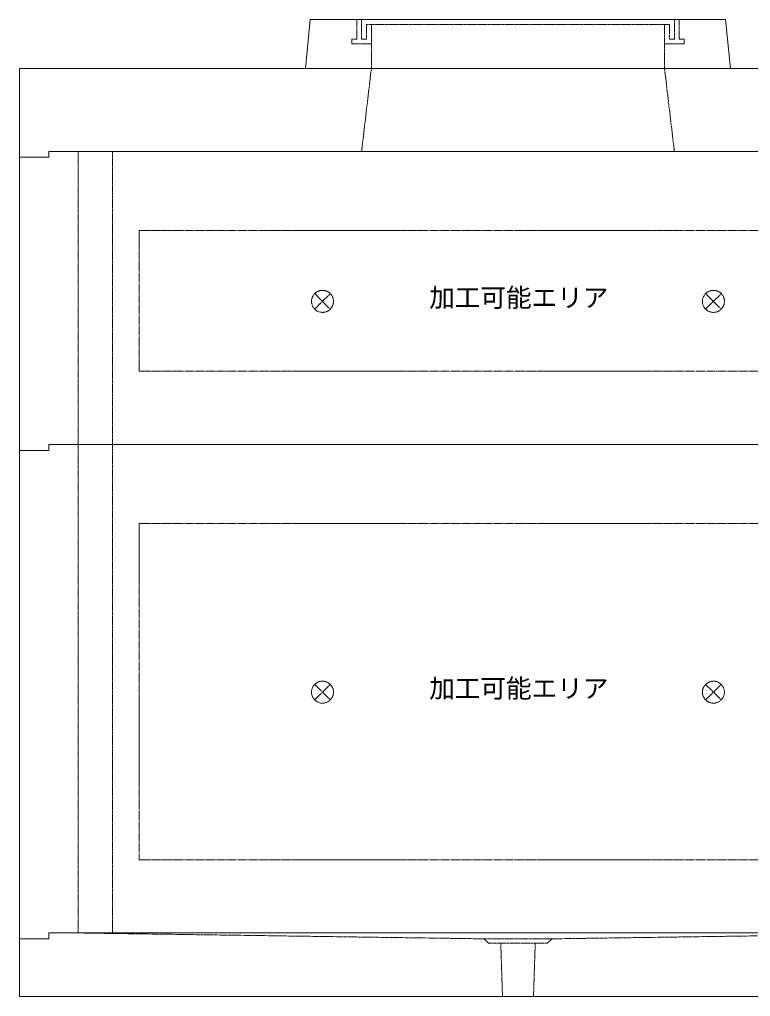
# Model space of a CAD drawing. Units: millimetres, scale not verified. Extents: x -5940 to 5940, y -4200 to 4200.
# Drawn here: x -1080 to 416, y -2200 to -200 of the extents above; entities that cross this region are included whole.
import ezdxf
from ezdxf.enums import TextEntityAlignment as Align

# ---------------------------------------------------------------- set-up
doc = ezdxf.new("R2010")
doc.units = ezdxf.units.MM
doc.header["$LTSCALE"] = 20
doc.linetypes.add('LONG_DASHED1', pattern=[7, 6, -1])
doc.linetypes.add('LONG_DOUBLE_CHAIN', pattern=[21.8, 18, -1, 0.6, -0.6, 0.6, -1])
for name, color, linetype, lineweight in [('0-5_D-STR-DIM', 3, 'Continuous', 9), ('0-7_D-STR', 7, 'Continuous', 9), ('0-9_D-STR-STR4', 134, 'LONG_DASHED1', 9), ('0-B_D-STR-STR5', 1, 'LONG_DOUBLE_CHAIN', 9)]:
    doc.layers.add(name, color=color, linetype=linetype, lineweight=lineweight)
doc.styles.add('ＭＳ ゴシック', font='')
doc.styles.get('ＭＳ ゴシック').set_extended_font_data('MS Gothic')

# ---------------------------------------------------------------- blocks, each defined once
blk = doc.blocks.new('A$C53D37B31')
at = {"layer": '0-7_D-STR'}
for p, q in [((-20400, 3400), (20400, 3400)), ((-20400, 3400), (-20400, -240)), ((20400, 3400), (20400, -240)), ((-19200, 0), (19200, 0))]:
    blk.add_line(p, q, dxfattribs=at)
at = {"layer": '0-7_D-STR', "linetype": 'LONG_DASHED1'}
for p, q in [((-6000, 3400), (-6400, 0)), ((6000, 3400), (6400, 0))]:
    blk.add_line(p, q, dxfattribs=at)
at = {"layer": '0-7_D-STR'}
for points in [[(-20400, -240), (-19200, -240), (-19200, 0)], [(20400, -240), (19200, -240), (19200, 0)]]:
    blk.add_lwpolyline(points, dxfattribs=at)
blk = doc.blocks.new('A$C4A7D535E')
at = {"layer": '0-7_D-STR'}
blk.add_blockref('A$C53D37B31', (0, 0), dxfattribs=at)
blk = doc.blocks.new('A$C019679C0')
at = {"layer": '0-7_D-STR'}
for p, q in [((-8700, 0), (-8500, 2000)), ((8500, 2000), (-8500, 2000)), ((8700, 0), (8500, 2000)), ((-8700, 0), (8700, 0))]:
    blk.add_line(p, q, dxfattribs=at)
at = {"layer": '0-7_D-STR', "linetype": 'LONG_DASHED1'}
for p, q in [((-6000, 0), (-6000, 1800)), ((6000, 1800), (6000, 0))]:
    blk.add_line(p, q, dxfattribs=at)
at = {"layer": '0-9_D-STR-STR4'}
for points in [[(-6600, 2000), (-6600, 1200), (-6800, 1200), (-6800, 1000), (-6000, 1000)], [(-6000, 1800), (-6200, 1800), (-6200, 1200), (-6400, 1200), (-6400, 2000)], [(6600, 2000), (6600, 1200), (6800, 1200), (6800, 1000), (6000, 1000)], [(6200, 1800), (6200, 1200), (6400, 1200), (6400, 2000)], [(-6000, 1800), (6000, 1800), (6200, 1800)]]:
    blk.add_lwpolyline(points, dxfattribs=at)
blk = doc.blocks.new('A$C3C490EB0')
at = {"layer": '0-7_D-STR'}
for p, q in [((0, -2000), (0, -4360)), ((39600, -1760), (1200, -1760)), ((40800, -2000), (40800, -4360)), ((0, -4360), (40800, -4360))]:
    blk.add_line(p, q, dxfattribs=at)
at = {"layer": '0-7_D-STR', "linetype": 'LONG_DASHED1'}
for p, q in [((19000, -2000), (2400, -1760)), ((19200, -2180), (19000, -2000)), ((21800, -2000), (19000, -2000)), ((21600, -2180), (21800, -2000)), ((21800, -2000), (38400, -1760)), ((21600, -2180), (19200, -2180)), ((19764.6, -4360), (19695, -2180)), ((21035.4, -4360), (21105, -2180))]:
    blk.add_line(p, q, dxfattribs=at)
at = {"layer": '0-7_D-STR'}
for points in [[(0, -2000), (1200, -2000), (1200, -1760)], [(40800, -2000), (39600, -2000), (39600, -1760)]]:
    blk.add_lwpolyline(points, dxfattribs=at)
blk = doc.blocks.new('A$C3B9737A5')
at = {"layer": '0-5_D-STR-DIM'}
blk.add_blockref('A$C3C490EB0', (-20400, 1760), dxfattribs=at)
blk = doc.blocks.new('A$C1C640AAB')
at = {"layer": '0-B_D-STR-STR5'}
for p, q in [((-318.2, -318.2), (318.2, 318.2)), ((-318.2, 318.2), (318.2, -318.2))]:
    blk.add_line(p, q, dxfattribs=at)
blk.add_circle((0, 0), 450, dxfattribs=at)
blk = doc.blocks.new('A$C48C66BEA')
at = {"layer": '0-7_D-STR'}
for p, q in [((-19200, 0), (19200, 0)), ((-20400, -240), (-20400, -12240)), ((20400, -240), (20400, -12240)), ((-19200, -12000), (19200, -12000))]:
    blk.add_line(p, q, dxfattribs=at)
at = {"layer": '0-7_D-STR', "linetype": 'LONG_DASHED1'}
for p, q in [((-18000, -12000), (-18000, 0)), ((-16600, -12000), (-16600, 0)), ((16600, -12000), (16600, 0)), ((18000, -12000), (18000, 0))]:
    blk.add_line(p, q, dxfattribs=at)
at = {"layer": '0-7_D-STR'}
for points in [[(-20400, -240), (-19200, -240), (-19200, 0)], [(20400, -240), (19200, -240), (19200, 0)], [(-20400, -12240), (-19200, -12240), (-19200, -12000)], [(20400, -12240), (19200, -12240), (19200, -12000)]]:
    blk.add_lwpolyline(points, dxfattribs=at)
at = {"layer": '0-B_D-STR-STR5'}
for p, q in [((15500, -3240), (15500, -9000)), ((15500, -9000), (-15500, -9000))]:
    blk.add_line(p, q, dxfattribs=at)
blk.add_lwpolyline([(15500, -3240), (-15500, -3240), (-15500, -9000)], dxfattribs=at)
blk = doc.blocks.new('A$C02644bad')
at = {"layer": '0-7_D-STR'}
blk.add_blockref('A$C48C66BEA', (0, 0), dxfattribs=at)
at = {"layer": '0-B_D-STR-STR5'}
for p in [(-8000, -6140), (8000, -6140)]:
    blk.add_blockref('A$C1C640AAB', p, dxfattribs=at)
blk = doc.blocks.new('A$C4E0B7A12')
at = {"layer": '0-7_D-STR'}
for p, q in [((-19200, 0), (19200, 0)), ((-20400, -240), (-20400, -20240)), ((20400, -240), (20400, -20240)), ((-19200, -20000), (19200, -20000))]:
    blk.add_line(p, q, dxfattribs=at)
at = {"layer": '0-7_D-STR', "linetype": 'LONG_DASHED1'}
for p, q in [((-18000, -20000), (-18000, 0)), ((-16600, -20000), (-16600, 0)), ((16600, -20000), (16600, 0)), ((18000, -20000), (18000, 0))]:
    blk.add_line(p, q, dxfattribs=at)
at = {"layer": '0-7_D-STR'}
for points in [[(-20400, -240), (-19200, -240), (-19200, 0)], [(20400, -240), (19200, -240), (19200, 0)], [(-20400, -20240), (-19200, -20240), (-19200, -20000)], [(20400, -20240), (19200, -20240), (19200, -20000)]]:
    blk.add_lwpolyline(points, dxfattribs=at)
at = {"layer": '0-B_D-STR-STR5'}
for p, q in [((15500, -3240), (15500, -17000)), ((15500, -17000), (-15500, -17000))]:
    blk.add_line(p, q, dxfattribs=at)
blk.add_lwpolyline([(15500, -3240), (-15500, -3240), (-15500, -17000)], dxfattribs=at)
blk = doc.blocks.new('A$Caa139861')
at = {"layer": '0-7_D-STR'}
blk.add_blockref('A$C4E0B7A12', (0, 0), dxfattribs=at)
at = {"layer": '0-B_D-STR-STR5'}
for p in [(-8000, -10140), (8000, -10140)]:
    blk.add_blockref('A$C1C640AAB', p, dxfattribs=at)

msp = doc.modelspace()

# ---------------------------------------------------------------- block references
at = {"layer": '0-5_D-STR-DIM', "xscale": 0.05, "yscale": 0.05}
msp.add_blockref('A$C3B9737A5', (-60, -2070), dxfattribs=at)
at = {"layer": '0-7_D-STR', "xscale": 0.05, "yscale": 0.05}
for name, p in [('A$C019679C0', (-60, -300)), ('A$C4A7D535E', (-60, -470)), ('A$C02644bad', (-60, -470)), ('A$Caa139861', (-60, -1070))]:
    msp.add_blockref(name, p, dxfattribs=at)

# ---------------------------------------------------------------- texts
at = {"layer": '0-B_D-STR-STR5', "style": 'ＭＳ ゴシック'}
for p in [(-241.7, -800.02), (-241.7, -1600.02)]:
    msp.add_text('加工可能エリア', height=38.42, dxfattribs=at).set_placement(p, align=Align.BOTTOM_LEFT)

doc.saveas('drawing.dxf')
